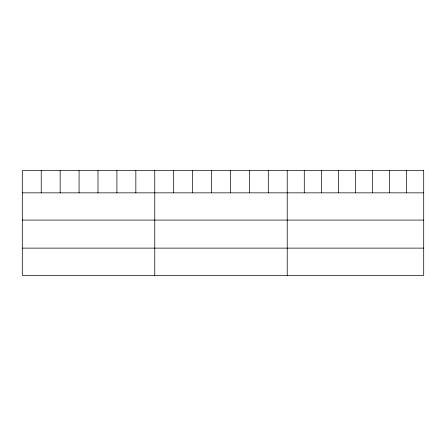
<?xml version="1.0" encoding="UTF-8"?>
<svg xmlns="http://www.w3.org/2000/svg" width="446" height="446" viewBox="0 0 446 446"><rect width="100%" height="100%" fill="white"/><g stroke="black" fill="none" stroke-linecap="round" stroke-linejoin="round"><path stroke-width="0.67" d="M22.3 192.845L423.7 192.845M22.3 220.073L423.7 220.073M22.3 248.127L423.7 248.127M406.64 170.645L406.64 192.845M389.581 170.645L389.581 192.845M372.522 170.645L372.522 192.845M355.462 170.645L355.462 192.845M338.402 170.645L338.402 192.845M321.343 170.645L321.343 192.845M304.283 170.645L304.283 192.845M287.224 170.645L287.224 275.355M268.302 170.645L268.302 192.845M249.375 170.645L249.375 192.845M230.454 170.645L230.454 192.845M211.532 170.645L211.532 192.845M192.611 170.645L192.611 192.845M173.684 170.645L173.684 192.845M154.762 170.645L154.762 275.355M135.84 170.645L135.84 192.845M116.913 170.645L116.913 192.845M97.992 170.645L97.992 192.845M79.07 170.645L79.07 192.845M60.149 170.645L60.149 192.845M41.222 170.645L41.222 192.845M423.7 170.645L22.3 170.645L22.3 275.355L423.7 275.355L423.7 170.645"/></g></svg>
